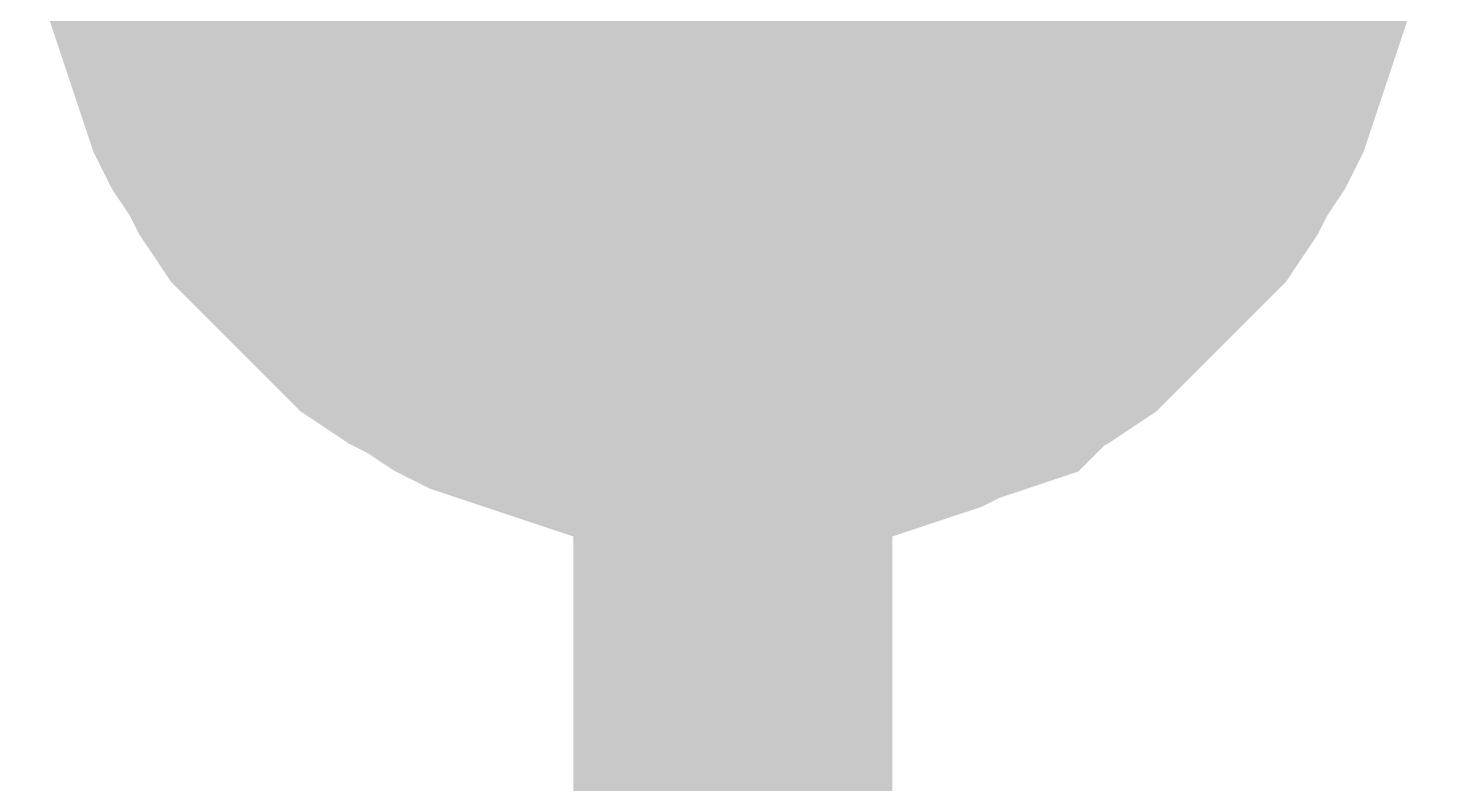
# Model space of a CAD drawing. Header units: inches. Extents: x 0 to 11.5, y 0 to 7.6.
# Drawn here: x 1.6744 to 1.7262, y 5.1153 to 5.1433 of the extents above; entities that cross this region are included whole.
import ezdxf

# ---------------------------------------------------------------- set-up
doc = ezdxf.new("R2010")
doc.units = ezdxf.units.IN
doc.header["$MEASUREMENT"] = 0
doc.layers.add('Sheet', color=255, linetype='Continuous')

msp = doc.modelspace()

# ---------------------------------------------------------------- linework, layer by layer
at = {"layer": 'Sheet'}
for points in [[(1.700457, 4.999739, 0.0118, 0.0118, 0), (1.700457, 5.149913, 0.0118, 0.0118, 0), (1.700457, 5.199861, 0.0118, 0.0118, 0)], [(1.700457, 5.129735, 0.0118, 0.0118, 0), (1.699465, 5.129735, 0.0118, 0.0118, 0), (1.698473, 5.129735, 0.0118, 0.0118, 0), (1.69748, 5.130066, 0.0118, 0.0118, 0), (1.696488, 5.130066, 0.0118, 0.0118, 0), (1.695496, 5.130397, 0.0118, 0.0118, 0), (1.694504, 5.130728, 0.0118, 0.0118, 0), (1.693511, 5.131058, 0.0118, 0.0118, 0), (1.692519, 5.131389, 0.0118, 0.0118, 0), (1.691527, 5.13172, 0.0118, 0.0118, 0), (1.690865, 5.132051, 0.0118, 0.0118, 0), (1.689873, 5.132712, 0.0118, 0.0118, 0), (1.689211, 5.133043, 0.0118, 0.0118, 0), (1.688219, 5.133705, 0.0118, 0.0118, 0), (1.687558, 5.134366, 0.0118, 0.0118, 0), (1.686896, 5.135028, 0.0118, 0.0118, 0), (1.686234, 5.135689, 0.0118, 0.0118, 0), (1.685573, 5.136351, 0.0118, 0.0118, 0), (1.684911, 5.137013, 0.0118, 0.0118, 0), (1.68425, 5.137674, 0.0118, 0.0118, 0), (1.683588, 5.138666, 0.0118, 0.0118, 0), (1.683258, 5.139328, 0.0118, 0.0118, 0), (1.682596, 5.14032, 0.0118, 0.0118, 0), (1.682265, 5.140982, 0.0118, 0.0118, 0), (1.681935, 5.141974, 0.0118, 0.0118, 0), (1.681604, 5.142967, 0.0118, 0.0118, 0), (1.681273, 5.143959, 0.0118, 0.0118, 0), (1.680942, 5.144951, 0.0118, 0.0118, 0), (1.680611, 5.145944, 0.0118, 0.0118, 0), (1.680611, 5.146936, 0.0118, 0.0118, 0), (1.680281, 5.147928, 0.0118, 0.0118, 0), (1.680281, 5.148921, 0.0118, 0.0118, 0), (1.680281, 5.149913, 0.0118, 0.0118, 0)], [(1.700457, 5.129735, 0.0118, 0.0118, 0), (1.699465, 5.129735, 0.0118, 0.0118, 0), (1.698473, 5.129735, 0.0118, 0.0118, 0), (1.69748, 5.130066, 0.0118, 0.0118, 0), (1.696488, 5.130066, 0.0118, 0.0118, 0), (1.695496, 5.130397, 0.0118, 0.0118, 0), (1.694504, 5.130728, 0.0118, 0.0118, 0), (1.693511, 5.131058, 0.0118, 0.0118, 0), (1.692519, 5.131389, 0.0118, 0.0118, 0), (1.691527, 5.13172, 0.0118, 0.0118, 0), (1.690865, 5.132051, 0.0118, 0.0118, 0), (1.689873, 5.132712, 0.0118, 0.0118, 0), (1.689211, 5.133043, 0.0118, 0.0118, 0), (1.688219, 5.133705, 0.0118, 0.0118, 0), (1.687558, 5.134366, 0.0118, 0.0118, 0), (1.686896, 5.135028, 0.0118, 0.0118, 0), (1.686234, 5.135689, 0.0118, 0.0118, 0), (1.685573, 5.136351, 0.0118, 0.0118, 0), (1.684911, 5.137013, 0.0118, 0.0118, 0), (1.68425, 5.137674, 0.0118, 0.0118, 0), (1.683588, 5.138666, 0.0118, 0.0118, 0), (1.683258, 5.139328, 0.0118, 0.0118, 0), (1.682596, 5.14032, 0.0118, 0.0118, 0), (1.682265, 5.140982, 0.0118, 0.0118, 0), (1.681935, 5.141974, 0.0118, 0.0118, 0), (1.681604, 5.142967, 0.0118, 0.0118, 0), (1.681273, 5.143959, 0.0118, 0.0118, 0), (1.680942, 5.144951, 0.0118, 0.0118, 0), (1.680611, 5.145944, 0.0118, 0.0118, 0), (1.680611, 5.146936, 0.0118, 0.0118, 0), (1.680281, 5.147928, 0.0118, 0.0118, 0), (1.680281, 5.148921, 0.0118, 0.0118, 0), (1.680281, 5.149913, 0.0118, 0.0118, 0)], [(1.700457, 5.129735, 0.0118, 0.0118, 0), (1.699465, 5.129735, 0.0118, 0.0118, 0), (1.698473, 5.129735, 0.0118, 0.0118, 0), (1.69748, 5.130066, 0.0118, 0.0118, 0), (1.696488, 5.130066, 0.0118, 0.0118, 0), (1.695496, 5.130397, 0.0118, 0.0118, 0), (1.694504, 5.130728, 0.0118, 0.0118, 0), (1.693511, 5.131058, 0.0118, 0.0118, 0), (1.692519, 5.131389, 0.0118, 0.0118, 0), (1.691527, 5.13172, 0.0118, 0.0118, 0), (1.690865, 5.132051, 0.0118, 0.0118, 0), (1.689873, 5.132712, 0.0118, 0.0118, 0), (1.689211, 5.133043, 0.0118, 0.0118, 0), (1.688219, 5.133705, 0.0118, 0.0118, 0), (1.687558, 5.134366, 0.0118, 0.0118, 0), (1.686896, 5.135028, 0.0118, 0.0118, 0), (1.686234, 5.135689, 0.0118, 0.0118, 0), (1.685573, 5.136351, 0.0118, 0.0118, 0), (1.684911, 5.137013, 0.0118, 0.0118, 0), (1.68425, 5.137674, 0.0118, 0.0118, 0), (1.683588, 5.138666, 0.0118, 0.0118, 0), (1.683258, 5.139328, 0.0118, 0.0118, 0), (1.682596, 5.14032, 0.0118, 0.0118, 0), (1.682265, 5.140982, 0.0118, 0.0118, 0), (1.681935, 5.141974, 0.0118, 0.0118, 0), (1.681604, 5.142967, 0.0118, 0.0118, 0), (1.681273, 5.143959, 0.0118, 0.0118, 0), (1.680942, 5.144951, 0.0118, 0.0118, 0), (1.680611, 5.145944, 0.0118, 0.0118, 0), (1.680611, 5.146936, 0.0118, 0.0118, 0), (1.680281, 5.147928, 0.0118, 0.0118, 0), (1.680281, 5.148921, 0.0118, 0.0118, 0), (1.680281, 5.149913, 0.0118, 0.0118, 0)], [(1.700457, 5.129735, 0.0118, 0.0118, 0), (1.699465, 5.129735, 0.0118, 0.0118, 0), (1.698473, 5.129735, 0.0118, 0.0118, 0), (1.69748, 5.130066, 0.0118, 0.0118, 0), (1.696488, 5.130066, 0.0118, 0.0118, 0), (1.695496, 5.130397, 0.0118, 0.0118, 0), (1.694504, 5.130728, 0.0118, 0.0118, 0), (1.693511, 5.131058, 0.0118, 0.0118, 0), (1.692519, 5.131389, 0.0118, 0.0118, 0), (1.691527, 5.13172, 0.0118, 0.0118, 0), (1.690865, 5.132051, 0.0118, 0.0118, 0), (1.689873, 5.132712, 0.0118, 0.0118, 0), (1.689211, 5.133043, 0.0118, 0.0118, 0), (1.688219, 5.133705, 0.0118, 0.0118, 0), (1.687558, 5.134366, 0.0118, 0.0118, 0), (1.686896, 5.135028, 0.0118, 0.0118, 0), (1.686234, 5.135689, 0.0118, 0.0118, 0), (1.685573, 5.136351, 0.0118, 0.0118, 0), (1.684911, 5.137013, 0.0118, 0.0118, 0), (1.68425, 5.137674, 0.0118, 0.0118, 0), (1.683588, 5.138666, 0.0118, 0.0118, 0), (1.683258, 5.139328, 0.0118, 0.0118, 0), (1.682596, 5.14032, 0.0118, 0.0118, 0), (1.682265, 5.140982, 0.0118, 0.0118, 0), (1.681935, 5.141974, 0.0118, 0.0118, 0), (1.681604, 5.142967, 0.0118, 0.0118, 0), (1.681273, 5.143959, 0.0118, 0.0118, 0), (1.680942, 5.144951, 0.0118, 0.0118, 0), (1.680611, 5.145944, 0.0118, 0.0118, 0), (1.680611, 5.146936, 0.0118, 0.0118, 0), (1.680281, 5.147928, 0.0118, 0.0118, 0), (1.680281, 5.148921, 0.0118, 0.0118, 0), (1.680281, 5.149913, 0.0118, 0.0118, 0)], [(1.720303, 5.149913, 0.0118, 0.0118, 0), (1.720303, 5.148921, 0.0118, 0.0118, 0), (1.720303, 5.147928, 0.0118, 0.0118, 0), (1.719972, 5.146936, 0.0118, 0.0118, 0), (1.719972, 5.145944, 0.0118, 0.0118, 0), (1.719642, 5.144951, 0.0118, 0.0118, 0), (1.719311, 5.143959, 0.0118, 0.0118, 0), (1.71898, 5.142967, 0.0118, 0.0118, 0), (1.718649, 5.141974, 0.0118, 0.0118, 0), (1.718319, 5.140982, 0.0118, 0.0118, 0), (1.717988, 5.14032, 0.0118, 0.0118, 0), (1.717326, 5.139328, 0.0118, 0.0118, 0), (1.716996, 5.138666, 0.0118, 0.0118, 0), (1.716334, 5.137674, 0.0118, 0.0118, 0), (1.715672, 5.137013, 0.0118, 0.0118, 0), (1.715011, 5.136351, 0.0118, 0.0118, 0), (1.714349, 5.135689, 0.0118, 0.0118, 0), (1.713688, 5.135028, 0.0118, 0.0118, 0), (1.713026, 5.134366, 0.0118, 0.0118, 0), (1.712365, 5.133705, 0.0118, 0.0118, 0), (1.711373, 5.133043, 0.0118, 0.0118, 0), (1.710711, 5.132712, 0.0118, 0.0118, 0), (1.710049, 5.132051, 0.0118, 0.0118, 0), (1.709057, 5.13172, 0.0118, 0.0118, 0), (1.708065, 5.131389, 0.0118, 0.0118, 0), (1.707403, 5.131058, 0.0118, 0.0118, 0), (1.706411, 5.130728, 0.0118, 0.0118, 0), (1.705419, 5.130397, 0.0118, 0.0118, 0), (1.704426, 5.130066, 0.0118, 0.0118, 0), (1.703434, 5.130066, 0.0118, 0.0118, 0), (1.702442, 5.129735, 0.0118, 0.0118, 0), (1.70145, 5.129735, 0.0118, 0.0118, 0), (1.700457, 5.129735, 0.0118, 0.0118, 0)], [(1.720303, 5.149913, 0.0118, 0.0118, 0), (1.720303, 5.148921, 0.0118, 0.0118, 0), (1.720303, 5.147928, 0.0118, 0.0118, 0), (1.719972, 5.146936, 0.0118, 0.0118, 0), (1.719972, 5.145944, 0.0118, 0.0118, 0), (1.719642, 5.144951, 0.0118, 0.0118, 0), (1.719311, 5.143959, 0.0118, 0.0118, 0), (1.71898, 5.142967, 0.0118, 0.0118, 0), (1.718649, 5.141974, 0.0118, 0.0118, 0), (1.718319, 5.140982, 0.0118, 0.0118, 0), (1.717988, 5.14032, 0.0118, 0.0118, 0), (1.717326, 5.139328, 0.0118, 0.0118, 0), (1.716996, 5.138666, 0.0118, 0.0118, 0), (1.716334, 5.137674, 0.0118, 0.0118, 0), (1.715672, 5.137013, 0.0118, 0.0118, 0), (1.715011, 5.136351, 0.0118, 0.0118, 0), (1.714349, 5.135689, 0.0118, 0.0118, 0), (1.713688, 5.135028, 0.0118, 0.0118, 0), (1.713026, 5.134366, 0.0118, 0.0118, 0), (1.712365, 5.133705, 0.0118, 0.0118, 0), (1.711373, 5.133043, 0.0118, 0.0118, 0), (1.710711, 5.132712, 0.0118, 0.0118, 0), (1.710049, 5.132051, 0.0118, 0.0118, 0), (1.709057, 5.13172, 0.0118, 0.0118, 0), (1.708065, 5.131389, 0.0118, 0.0118, 0), (1.707403, 5.131058, 0.0118, 0.0118, 0), (1.706411, 5.130728, 0.0118, 0.0118, 0), (1.705419, 5.130397, 0.0118, 0.0118, 0), (1.704426, 5.130066, 0.0118, 0.0118, 0), (1.703434, 5.130066, 0.0118, 0.0118, 0), (1.702442, 5.129735, 0.0118, 0.0118, 0), (1.70145, 5.129735, 0.0118, 0.0118, 0), (1.700457, 5.129735, 0.0118, 0.0118, 0)], [(1.720303, 5.149913, 0.0118, 0.0118, 0), (1.720303, 5.148921, 0.0118, 0.0118, 0), (1.720303, 5.147928, 0.0118, 0.0118, 0), (1.719972, 5.146936, 0.0118, 0.0118, 0), (1.719972, 5.145944, 0.0118, 0.0118, 0), (1.719642, 5.144951, 0.0118, 0.0118, 0), (1.719311, 5.143959, 0.0118, 0.0118, 0), (1.71898, 5.142967, 0.0118, 0.0118, 0), (1.718649, 5.141974, 0.0118, 0.0118, 0), (1.718319, 5.140982, 0.0118, 0.0118, 0), (1.717988, 5.14032, 0.0118, 0.0118, 0), (1.717326, 5.139328, 0.0118, 0.0118, 0), (1.716996, 5.138666, 0.0118, 0.0118, 0), (1.716334, 5.137674, 0.0118, 0.0118, 0), (1.715672, 5.137013, 0.0118, 0.0118, 0), (1.715011, 5.136351, 0.0118, 0.0118, 0), (1.714349, 5.135689, 0.0118, 0.0118, 0), (1.713688, 5.135028, 0.0118, 0.0118, 0), (1.713026, 5.134366, 0.0118, 0.0118, 0), (1.712365, 5.133705, 0.0118, 0.0118, 0), (1.711373, 5.133043, 0.0118, 0.0118, 0), (1.710711, 5.132712, 0.0118, 0.0118, 0), (1.710049, 5.132051, 0.0118, 0.0118, 0), (1.709057, 5.13172, 0.0118, 0.0118, 0), (1.708065, 5.131389, 0.0118, 0.0118, 0), (1.707403, 5.131058, 0.0118, 0.0118, 0), (1.706411, 5.130728, 0.0118, 0.0118, 0), (1.705419, 5.130397, 0.0118, 0.0118, 0), (1.704426, 5.130066, 0.0118, 0.0118, 0), (1.703434, 5.130066, 0.0118, 0.0118, 0), (1.702442, 5.129735, 0.0118, 0.0118, 0), (1.70145, 5.129735, 0.0118, 0.0118, 0), (1.700457, 5.129735, 0.0118, 0.0118, 0)], [(1.720303, 5.149913, 0.0118, 0.0118, 0), (1.720303, 5.148921, 0.0118, 0.0118, 0), (1.720303, 5.147928, 0.0118, 0.0118, 0), (1.719972, 5.146936, 0.0118, 0.0118, 0), (1.719972, 5.145944, 0.0118, 0.0118, 0), (1.719642, 5.144951, 0.0118, 0.0118, 0), (1.719311, 5.143959, 0.0118, 0.0118, 0), (1.71898, 5.142967, 0.0118, 0.0118, 0), (1.718649, 5.141974, 0.0118, 0.0118, 0), (1.718319, 5.140982, 0.0118, 0.0118, 0), (1.717988, 5.14032, 0.0118, 0.0118, 0), (1.717326, 5.139328, 0.0118, 0.0118, 0), (1.716996, 5.138666, 0.0118, 0.0118, 0), (1.716334, 5.137674, 0.0118, 0.0118, 0), (1.715672, 5.137013, 0.0118, 0.0118, 0), (1.715011, 5.136351, 0.0118, 0.0118, 0), (1.714349, 5.135689, 0.0118, 0.0118, 0), (1.713688, 5.135028, 0.0118, 0.0118, 0), (1.713026, 5.134366, 0.0118, 0.0118, 0), (1.712365, 5.133705, 0.0118, 0.0118, 0), (1.711373, 5.133043, 0.0118, 0.0118, 0), (1.710711, 5.132712, 0.0118, 0.0118, 0), (1.710049, 5.132051, 0.0118, 0.0118, 0), (1.709057, 5.13172, 0.0118, 0.0118, 0), (1.708065, 5.131389, 0.0118, 0.0118, 0), (1.707403, 5.131058, 0.0118, 0.0118, 0), (1.706411, 5.130728, 0.0118, 0.0118, 0), (1.705419, 5.130397, 0.0118, 0.0118, 0), (1.704426, 5.130066, 0.0118, 0.0118, 0), (1.703434, 5.130066, 0.0118, 0.0118, 0), (1.702442, 5.129735, 0.0118, 0.0118, 0), (1.70145, 5.129735, 0.0118, 0.0118, 0), (1.700457, 5.129735, 0.0118, 0.0118, 0)], [(1.700457, 5.129735, 0.0039, 0.0039, 0), (1.699465, 5.129735, 0.0039, 0.0039, 0), (1.698473, 5.129735, 0.0039, 0.0039, 0), (1.69748, 5.130066, 0.0039, 0.0039, 0), (1.696488, 5.130066, 0.0039, 0.0039, 0), (1.695496, 5.130397, 0.0039, 0.0039, 0), (1.694504, 5.130728, 0.0039, 0.0039, 0), (1.693511, 5.131058, 0.0039, 0.0039, 0), (1.692519, 5.131389, 0.0039, 0.0039, 0), (1.691527, 5.13172, 0.0039, 0.0039, 0), (1.690865, 5.132051, 0.0039, 0.0039, 0), (1.689873, 5.132712, 0.0039, 0.0039, 0), (1.689211, 5.133043, 0.0039, 0.0039, 0), (1.688219, 5.133705, 0.0039, 0.0039, 0), (1.687558, 5.134366, 0.0039, 0.0039, 0), (1.686896, 5.135028, 0.0039, 0.0039, 0), (1.686234, 5.135689, 0.0039, 0.0039, 0), (1.685573, 5.136351, 0.0039, 0.0039, 0), (1.684911, 5.137013, 0.0039, 0.0039, 0), (1.68425, 5.137674, 0.0039, 0.0039, 0), (1.683588, 5.138666, 0.0039, 0.0039, 0), (1.683258, 5.139328, 0.0039, 0.0039, 0), (1.682596, 5.14032, 0.0039, 0.0039, 0), (1.682265, 5.140982, 0.0039, 0.0039, 0), (1.681935, 5.141974, 0.0039, 0.0039, 0), (1.681604, 5.142967, 0.0039, 0.0039, 0), (1.681273, 5.143959, 0.0039, 0.0039, 0), (1.680942, 5.144951, 0.0039, 0.0039, 0), (1.680611, 5.145944, 0.0039, 0.0039, 0)], [(1.700457, 5.129735, 0.0039, 0.0039, 0), (1.699465, 5.129735, 0.0039, 0.0039, 0), (1.698473, 5.129735, 0.0039, 0.0039, 0), (1.69748, 5.130066, 0.0039, 0.0039, 0), (1.696488, 5.130066, 0.0039, 0.0039, 0), (1.695496, 5.130397, 0.0039, 0.0039, 0), (1.694504, 5.130728, 0.0039, 0.0039, 0), (1.693511, 5.131058, 0.0039, 0.0039, 0), (1.692519, 5.131389, 0.0039, 0.0039, 0), (1.691527, 5.13172, 0.0039, 0.0039, 0), (1.690865, 5.132051, 0.0039, 0.0039, 0), (1.689873, 5.132712, 0.0039, 0.0039, 0), (1.689211, 5.133043, 0.0039, 0.0039, 0), (1.688219, 5.133705, 0.0039, 0.0039, 0), (1.687558, 5.134366, 0.0039, 0.0039, 0), (1.686896, 5.135028, 0.0039, 0.0039, 0), (1.686234, 5.135689, 0.0039, 0.0039, 0), (1.685573, 5.136351, 0.0039, 0.0039, 0), (1.684911, 5.137013, 0.0039, 0.0039, 0), (1.68425, 5.137674, 0.0039, 0.0039, 0), (1.683588, 5.138666, 0.0039, 0.0039, 0), (1.683258, 5.139328, 0.0039, 0.0039, 0), (1.682596, 5.14032, 0.0039, 0.0039, 0), (1.682265, 5.140982, 0.0039, 0.0039, 0), (1.681935, 5.141974, 0.0039, 0.0039, 0), (1.681604, 5.142967, 0.0039, 0.0039, 0), (1.681273, 5.143959, 0.0039, 0.0039, 0), (1.680942, 5.144951, 0.0039, 0.0039, 0), (1.680611, 5.145944, 0.0039, 0.0039, 0)], [(1.700457, 5.129735, 0.0039, 0.0039, 0), (1.699465, 5.129735, 0.0039, 0.0039, 0), (1.698473, 5.129735, 0.0039, 0.0039, 0), (1.69748, 5.130066, 0.0039, 0.0039, 0), (1.696488, 5.130066, 0.0039, 0.0039, 0), (1.695496, 5.130397, 0.0039, 0.0039, 0), (1.694504, 5.130728, 0.0039, 0.0039, 0), (1.693511, 5.131058, 0.0039, 0.0039, 0), (1.692519, 5.131389, 0.0039, 0.0039, 0), (1.691527, 5.13172, 0.0039, 0.0039, 0), (1.690865, 5.132051, 0.0039, 0.0039, 0), (1.689873, 5.132712, 0.0039, 0.0039, 0), (1.689211, 5.133043, 0.0039, 0.0039, 0), (1.688219, 5.133705, 0.0039, 0.0039, 0), (1.687558, 5.134366, 0.0039, 0.0039, 0), (1.686896, 5.135028, 0.0039, 0.0039, 0), (1.686234, 5.135689, 0.0039, 0.0039, 0), (1.685573, 5.136351, 0.0039, 0.0039, 0), (1.684911, 5.137013, 0.0039, 0.0039, 0), (1.68425, 5.137674, 0.0039, 0.0039, 0), (1.683588, 5.138666, 0.0039, 0.0039, 0), (1.683258, 5.139328, 0.0039, 0.0039, 0), (1.682596, 5.14032, 0.0039, 0.0039, 0), (1.682265, 5.140982, 0.0039, 0.0039, 0), (1.681935, 5.141974, 0.0039, 0.0039, 0), (1.681604, 5.142967, 0.0039, 0.0039, 0), (1.681273, 5.143959, 0.0039, 0.0039, 0), (1.680942, 5.144951, 0.0039, 0.0039, 0), (1.680611, 5.145944, 0.0039, 0.0039, 0)], [(1.700457, 5.129735, 0.0039, 0.0039, 0), (1.699465, 5.129735, 0.0039, 0.0039, 0), (1.698473, 5.129735, 0.0039, 0.0039, 0), (1.69748, 5.130066, 0.0039, 0.0039, 0), (1.696488, 5.130066, 0.0039, 0.0039, 0), (1.695496, 5.130397, 0.0039, 0.0039, 0), (1.694504, 5.130728, 0.0039, 0.0039, 0), (1.693511, 5.131058, 0.0039, 0.0039, 0), (1.692519, 5.131389, 0.0039, 0.0039, 0), (1.691527, 5.13172, 0.0039, 0.0039, 0), (1.690865, 5.132051, 0.0039, 0.0039, 0), (1.689873, 5.132712, 0.0039, 0.0039, 0), (1.689211, 5.133043, 0.0039, 0.0039, 0), (1.688219, 5.133705, 0.0039, 0.0039, 0), (1.687558, 5.134366, 0.0039, 0.0039, 0), (1.686896, 5.135028, 0.0039, 0.0039, 0), (1.686234, 5.135689, 0.0039, 0.0039, 0), (1.685573, 5.136351, 0.0039, 0.0039, 0), (1.684911, 5.137013, 0.0039, 0.0039, 0), (1.68425, 5.137674, 0.0039, 0.0039, 0), (1.683588, 5.138666, 0.0039, 0.0039, 0), (1.683258, 5.139328, 0.0039, 0.0039, 0), (1.682596, 5.14032, 0.0039, 0.0039, 0), (1.682265, 5.140982, 0.0039, 0.0039, 0), (1.681935, 5.141974, 0.0039, 0.0039, 0), (1.681604, 5.142967, 0.0039, 0.0039, 0), (1.681273, 5.143959, 0.0039, 0.0039, 0), (1.680942, 5.144951, 0.0039, 0.0039, 0), (1.680611, 5.145944, 0.0039, 0.0039, 0)], [(1.719972, 5.145944, 0.0039, 0.0039, 0), (1.719642, 5.144951, 0.0039, 0.0039, 0), (1.719311, 5.143959, 0.0039, 0.0039, 0), (1.71898, 5.142967, 0.0039, 0.0039, 0), (1.718649, 5.141974, 0.0039, 0.0039, 0), (1.718319, 5.140982, 0.0039, 0.0039, 0), (1.717988, 5.14032, 0.0039, 0.0039, 0), (1.717326, 5.139328, 0.0039, 0.0039, 0), (1.716996, 5.138666, 0.0039, 0.0039, 0), (1.716334, 5.137674, 0.0039, 0.0039, 0), (1.715672, 5.137013, 0.0039, 0.0039, 0), (1.715011, 5.136351, 0.0039, 0.0039, 0), (1.714349, 5.135689, 0.0039, 0.0039, 0), (1.713688, 5.135028, 0.0039, 0.0039, 0), (1.713026, 5.134366, 0.0039, 0.0039, 0), (1.712365, 5.133705, 0.0039, 0.0039, 0), (1.711373, 5.133043, 0.0039, 0.0039, 0), (1.710711, 5.132712, 0.0039, 0.0039, 0), (1.710049, 5.132051, 0.0039, 0.0039, 0), (1.709057, 5.13172, 0.0039, 0.0039, 0), (1.708065, 5.131389, 0.0039, 0.0039, 0), (1.707403, 5.131058, 0.0039, 0.0039, 0), (1.706411, 5.130728, 0.0039, 0.0039, 0), (1.705419, 5.130397, 0.0039, 0.0039, 0), (1.704426, 5.130066, 0.0039, 0.0039, 0), (1.703434, 5.130066, 0.0039, 0.0039, 0), (1.702442, 5.129735, 0.0039, 0.0039, 0), (1.70145, 5.129735, 0.0039, 0.0039, 0), (1.700457, 5.129735, 0.0039, 0.0039, 0)], [(1.719972, 5.145944, 0.0039, 0.0039, 0), (1.719642, 5.144951, 0.0039, 0.0039, 0), (1.719311, 5.143959, 0.0039, 0.0039, 0), (1.71898, 5.142967, 0.0039, 0.0039, 0), (1.718649, 5.141974, 0.0039, 0.0039, 0), (1.718319, 5.140982, 0.0039, 0.0039, 0), (1.717988, 5.14032, 0.0039, 0.0039, 0), (1.717326, 5.139328, 0.0039, 0.0039, 0), (1.716996, 5.138666, 0.0039, 0.0039, 0), (1.716334, 5.137674, 0.0039, 0.0039, 0), (1.715672, 5.137013, 0.0039, 0.0039, 0), (1.715011, 5.136351, 0.0039, 0.0039, 0), (1.714349, 5.135689, 0.0039, 0.0039, 0), (1.713688, 5.135028, 0.0039, 0.0039, 0), (1.713026, 5.134366, 0.0039, 0.0039, 0), (1.712365, 5.133705, 0.0039, 0.0039, 0), (1.711373, 5.133043, 0.0039, 0.0039, 0), (1.710711, 5.132712, 0.0039, 0.0039, 0), (1.710049, 5.132051, 0.0039, 0.0039, 0), (1.709057, 5.13172, 0.0039, 0.0039, 0), (1.708065, 5.131389, 0.0039, 0.0039, 0), (1.707403, 5.131058, 0.0039, 0.0039, 0), (1.706411, 5.130728, 0.0039, 0.0039, 0), (1.705419, 5.130397, 0.0039, 0.0039, 0), (1.704426, 5.130066, 0.0039, 0.0039, 0), (1.703434, 5.130066, 0.0039, 0.0039, 0), (1.702442, 5.129735, 0.0039, 0.0039, 0), (1.70145, 5.129735, 0.0039, 0.0039, 0), (1.700457, 5.129735, 0.0039, 0.0039, 0)], [(1.719972, 5.145944, 0.0039, 0.0039, 0), (1.719642, 5.144951, 0.0039, 0.0039, 0), (1.719311, 5.143959, 0.0039, 0.0039, 0), (1.71898, 5.142967, 0.0039, 0.0039, 0), (1.718649, 5.141974, 0.0039, 0.0039, 0), (1.718319, 5.140982, 0.0039, 0.0039, 0), (1.717988, 5.14032, 0.0039, 0.0039, 0), (1.717326, 5.139328, 0.0039, 0.0039, 0), (1.716996, 5.138666, 0.0039, 0.0039, 0), (1.716334, 5.137674, 0.0039, 0.0039, 0), (1.715672, 5.137013, 0.0039, 0.0039, 0), (1.715011, 5.136351, 0.0039, 0.0039, 0), (1.714349, 5.135689, 0.0039, 0.0039, 0), (1.713688, 5.135028, 0.0039, 0.0039, 0), (1.713026, 5.134366, 0.0039, 0.0039, 0), (1.712365, 5.133705, 0.0039, 0.0039, 0), (1.711373, 5.133043, 0.0039, 0.0039, 0), (1.710711, 5.132712, 0.0039, 0.0039, 0), (1.710049, 5.132051, 0.0039, 0.0039, 0), (1.709057, 5.13172, 0.0039, 0.0039, 0), (1.708065, 5.131389, 0.0039, 0.0039, 0), (1.707403, 5.131058, 0.0039, 0.0039, 0), (1.706411, 5.130728, 0.0039, 0.0039, 0), (1.705419, 5.130397, 0.0039, 0.0039, 0), (1.704426, 5.130066, 0.0039, 0.0039, 0), (1.703434, 5.130066, 0.0039, 0.0039, 0), (1.702442, 5.129735, 0.0039, 0.0039, 0), (1.70145, 5.129735, 0.0039, 0.0039, 0), (1.700457, 5.129735, 0.0039, 0.0039, 0)], [(1.719972, 5.145944, 0.0039, 0.0039, 0), (1.719642, 5.144951, 0.0039, 0.0039, 0), (1.719311, 5.143959, 0.0039, 0.0039, 0), (1.71898, 5.142967, 0.0039, 0.0039, 0), (1.718649, 5.141974, 0.0039, 0.0039, 0), (1.718319, 5.140982, 0.0039, 0.0039, 0), (1.717988, 5.14032, 0.0039, 0.0039, 0), (1.717326, 5.139328, 0.0039, 0.0039, 0), (1.716996, 5.138666, 0.0039, 0.0039, 0), (1.716334, 5.137674, 0.0039, 0.0039, 0), (1.715672, 5.137013, 0.0039, 0.0039, 0), (1.715011, 5.136351, 0.0039, 0.0039, 0), (1.714349, 5.135689, 0.0039, 0.0039, 0), (1.713688, 5.135028, 0.0039, 0.0039, 0), (1.713026, 5.134366, 0.0039, 0.0039, 0), (1.712365, 5.133705, 0.0039, 0.0039, 0), (1.711373, 5.133043, 0.0039, 0.0039, 0), (1.710711, 5.132712, 0.0039, 0.0039, 0), (1.710049, 5.132051, 0.0039, 0.0039, 0), (1.709057, 5.13172, 0.0039, 0.0039, 0), (1.708065, 5.131389, 0.0039, 0.0039, 0), (1.707403, 5.131058, 0.0039, 0.0039, 0), (1.706411, 5.130728, 0.0039, 0.0039, 0), (1.705419, 5.130397, 0.0039, 0.0039, 0), (1.704426, 5.130066, 0.0039, 0.0039, 0), (1.703434, 5.130066, 0.0039, 0.0039, 0), (1.702442, 5.129735, 0.0039, 0.0039, 0), (1.70145, 5.129735, 0.0039, 0.0039, 0), (1.700457, 5.129735, 0.0039, 0.0039, 0)]]:
    msp.add_lwpolyline(points, format="xyseb", dxfattribs=at)
msp.add_lwpolyline([(1.69, 5.15, 0.02, 0.02, 1), (1.71, 5.15, 0.02, 0.02, 1)], format="xyseb", close=True, dxfattribs=at)

doc.saveas('drawing.dxf')
